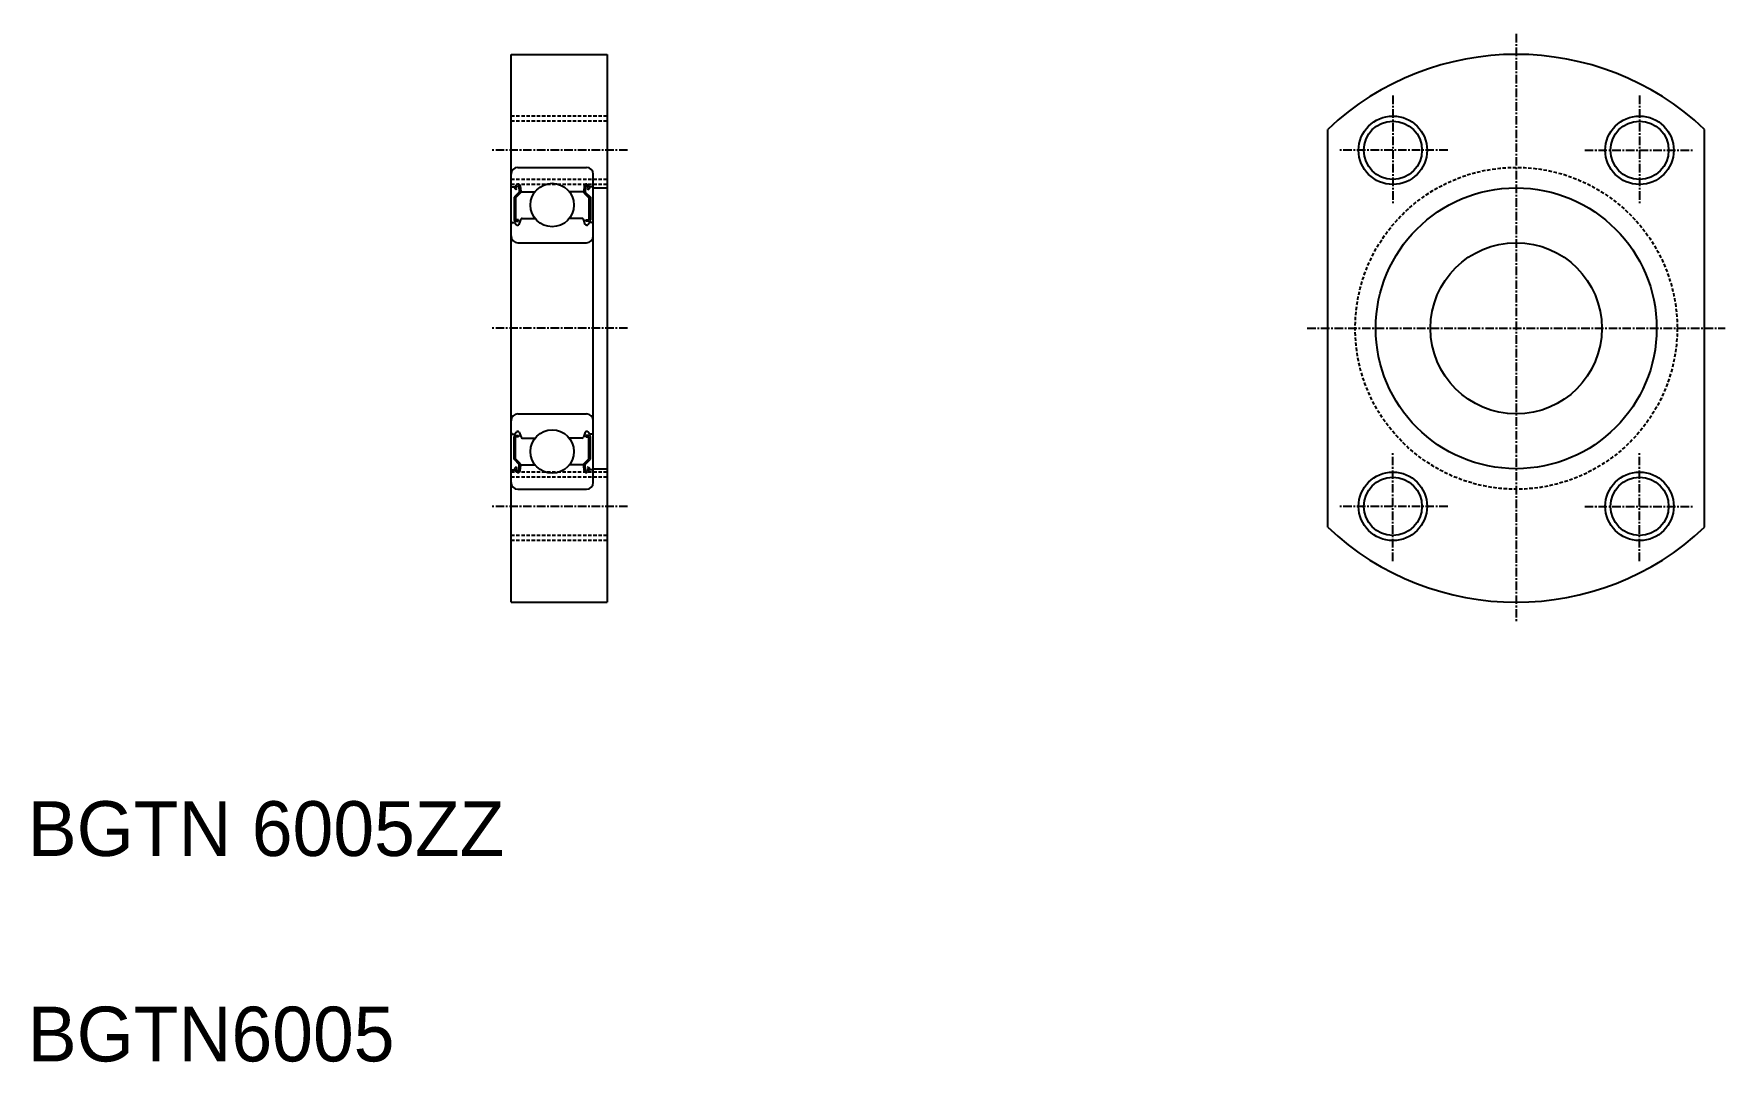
# Model space of a CAD drawing. Extents: x 125 to 372, y 92 to 242.
import ezdxf

# ---------------------------------------------------------------- set-up
doc = ezdxf.new("R2010")
doc.units = 0
doc.linetypes.add('CENTER', pattern=[2, 1.25, -0.25, 0.25, -0.25])
doc.linetypes.add('DASHED', pattern=[0.75, 0.5, -0.25])
doc.layers.get('0').update_dxf_attribs({"linetype": 'CONTINUOUS'})
doc.layers.add('CENTER', color=1, linetype='CENTER')

msp = doc.modelspace()

# ---------------------------------------------------------------- linework, layer by layer
at = {"color": 7, "linetype": 'CONTINUOUS'}
for p, q in [((195.08, 158.8), (195.08, 238.8)), ((195.08, 238.8), (209.08, 238.8)), ((209.08, 238.8), (209.08, 158.8)), ((314.27, 169.76), (314.27, 227.85)), ((369.27, 169.76), (369.27, 227.85)), ((196.08, 222.3), (206.08, 222.3)), ((195.64, 219.45), (195.89, 219.75)), ((206.52, 219.45), (206.27, 219.75)), ((207.08, 176.3), (207.08, 221.3)), ((195.18, 219.45), (195.64, 219.45)), ((196.26, 218.69), (195.51, 217.94)), ((195.51, 217.94), (195.51, 214.65)), ((195.82, 219.04), (195.66, 219.17)), ((196.46, 218.6), (195.71, 217.85)), ((195.71, 217.85), (195.71, 214.65)), ((195.79, 219.32), (196.04, 219.62)), ((195.94, 219.2), (195.79, 219.32)), ((195.82, 219.04), (195.94, 219.2)), ((196.22, 219.56), (196.26, 218.69)), ((196.42, 219.58), (196.48, 218.84)), ((196.46, 219.07), (196.46, 218.6)), ((196.58, 218.75), (198.57, 218.75)), ((205.58, 218.75), (203.58, 218.75)), ((205.74, 219.58), (205.68, 218.84)), ((205.7, 219.07), (205.7, 218.6)), ((205.7, 218.6), (206.45, 217.85)), ((205.94, 219.56), (205.9, 218.69)), ((205.9, 218.69), (206.65, 217.94)), ((206.37, 219.32), (206.12, 219.62)), ((206.21, 219.2), (206.37, 219.32)), ((206.34, 219.04), (206.21, 219.2)), ((206.34, 219.04), (206.49, 219.17)), ((206.45, 217.85), (206.45, 214.65)), ((206.98, 219.45), (206.52, 219.45)), ((206.65, 217.94), (206.65, 214.65)), ((207.08, 219.3), (209.08, 219.3)), ((196.72, 214.85), (198.57, 214.85)), ((205.44, 214.85), (203.58, 214.85)), ((195.28, 214.25), (195.58, 214.25)), ((195.58, 214.25), (195.85, 213.92)), ((196.16, 214.65), (195.71, 214.65)), ((195.71, 214.45), (196.16, 214.45)), ((196.01, 213.85), (196.07, 213.85)), ((196.16, 214.45), (196.16, 214.65)), ((196.26, 213.98), (196.53, 214.72)), ((205.9, 213.98), (205.63, 214.72)), ((206, 214.65), (206.45, 214.65)), ((206, 214.45), (206, 214.65)), ((206.45, 214.45), (206, 214.45)), ((206.15, 213.85), (206.08, 213.85)), ((206.58, 214.25), (206.3, 213.92)), ((206.88, 214.25), (206.58, 214.25)), ((196.08, 211.3), (206.08, 211.3)), ((196.08, 186.3), (206.08, 186.3)), ((195.28, 183.35), (195.58, 183.35)), ((195.51, 179.67), (195.51, 182.95)), ((195.58, 183.35), (195.85, 183.68)), ((195.71, 183.15), (196.16, 183.15)), ((196.16, 182.95), (195.71, 182.95)), ((195.71, 179.75), (195.71, 182.95)), ((196.01, 183.75), (196.07, 183.75)), ((196.16, 183.15), (196.16, 182.95)), ((196.26, 183.62), (196.53, 182.88)), ((196.72, 182.75), (198.57, 182.75)), ((205.44, 182.75), (203.58, 182.75)), ((205.9, 183.62), (205.63, 182.88)), ((206, 183.15), (206, 182.95)), ((206.45, 183.15), (206, 183.15)), ((206, 182.95), (206.45, 182.95)), ((206.15, 183.75), (206.08, 183.75)), ((206.58, 183.35), (206.3, 183.68)), ((206.45, 179.75), (206.45, 182.95)), ((206.88, 183.35), (206.58, 183.35)), ((206.65, 179.67), (206.65, 182.95)), ((195.18, 178.15), (195.64, 178.15)), ((196.26, 178.92), (195.51, 179.67)), ((195.64, 178.15), (195.89, 177.86)), ((195.82, 178.56), (195.66, 178.44)), ((196.46, 179), (195.71, 179.75)), ((195.94, 178.41), (195.79, 178.28)), ((195.79, 178.28), (196.04, 177.98)), ((195.82, 178.56), (195.94, 178.41)), ((196.22, 178.04), (196.26, 178.92)), ((196.42, 178.02), (196.48, 178.76)), ((196.46, 178.53), (196.46, 179)), ((196.58, 178.85), (198.57, 178.85)), ((205.58, 178.85), (203.58, 178.85)), ((205.74, 178.02), (205.68, 178.76)), ((205.7, 179), (206.45, 179.75)), ((205.7, 178.53), (205.7, 179)), ((205.9, 178.92), (206.65, 179.67)), ((205.94, 178.04), (205.9, 178.92)), ((206.37, 178.28), (206.12, 177.98)), ((206.34, 178.56), (206.21, 178.41)), ((206.21, 178.41), (206.37, 178.28)), ((206.52, 178.15), (206.27, 177.86)), ((206.34, 178.56), (206.49, 178.44)), ((206.98, 178.15), (206.52, 178.15)), ((207.08, 178.3), (209.08, 178.3)), ((196.08, 175.3), (206.08, 175.3)), ((195.08, 158.8), (209.08, 158.8))]:
    msp.add_line(p, q, dxfattribs=at)
at = {"color": 3, "linetype": 'DASHED'}
for p, q in [((209.08, 229.8), (195.08, 229.8)), ((209.08, 229.05), (195.08, 229.05)), ((209.08, 220.55), (195.08, 220.55)), ((209.08, 219.8), (195.08, 219.8)), ((209.08, 177.8), (195.08, 177.8)), ((209.08, 177.05), (195.08, 177.05)), ((209.08, 168.55), (195.08, 168.55)), ((209.08, 167.8), (195.08, 167.8))]:
    msp.add_line(p, q, dxfattribs=at)
at = {"color": 3, "linetype": 'CONTINUOUS'}
for centre in [(323.77, 224.8), (359.77, 224.8), (323.77, 172.8), (359.77, 172.8)]:
    msp.add_circle(centre, 5, dxfattribs=at)
at = {"color": 7, "linetype": 'CONTINUOUS'}
for centre, radius in [((323.77, 224.8), 4.25), ((359.77, 224.8), 4.25), ((201.08, 216.8), 3.17), ((341.77, 198.8), 20.5), ((341.77, 198.8), 12.5), ((201.08, 180.8), 3.17), ((323.77, 172.8), 4.25), ((359.77, 172.8), 4.25)]:
    msp.add_circle(centre, radius, dxfattribs=at)
at = {"color": 3, "linetype": 'DASHED'}
msp.add_circle((341.77, 198.8), 23.5, dxfattribs=at)
at = {"color": 7, "linetype": 'CONTINUOUS'}
for centre, radius, start, end in [((341.77, 198.8), 40, 46.5675, 133.4325), ((196.08, 221.3), 1, 90, 180), ((206.08, 221.3), 1, 360, 90), ((196.12, 219.56), 0.3, 4.9967, 140.0012), ((206.04, 219.56), 0.3, 39.9988, 175.0033), ((195.18, 219.55), 0.1, 180, 270), ((195.79, 219.32), 0.2, 140.0012, 230.0863), ((196.12, 219.56), 0.1, 2.8198, 140.0023), ((196.58, 218.85), 0.1, 184.9967, 270), ((205.58, 218.85), 0.1, 270, 355.0033), ((206.04, 219.56), 0.1, 39.9977, 177.1802), ((206.37, 219.32), 0.2, 309.9137, 39.9988), ((206.98, 219.55), 0.1, 270, 360), ((196.72, 214.65), 0.2, 90, 159.9921), ((205.44, 214.65), 0.2, 20.0079, 90), ((195.28, 214.05), 0.2, 90, 180), ((196.08, 212.3), 1, 180, 270), ((195.71, 214.65), 0.2, 180, 270), ((196.01, 214.05), 0.2, 219.9945, 270), ((196.07, 214.05), 0.2, 270, 339.9921), ((206.08, 214.05), 0.2, 200.0079, 270), ((206.08, 212.3), 1, 270, 360), ((206.15, 214.05), 0.2, 270, 320.0055), ((206.45, 214.65), 0.2, 270, 360), ((206.88, 214.05), 0.2, 360, 90), ((196.08, 185.3), 1, 90, 180), ((206.08, 185.3), 1, 0, 90), ((195.28, 183.55), 0.2, 180, 270), ((195.71, 182.95), 0.2, 90, 180), ((196.01, 183.55), 0.2, 90, 140.0055), ((196.07, 183.55), 0.2, 20.0079, 90), ((196.72, 182.95), 0.2, 200.0079, 270), ((205.44, 182.95), 0.2, 270, 339.9921), ((206.08, 183.55), 0.2, 90, 159.9921), ((206.15, 183.55), 0.2, 39.9945, 90), ((206.45, 182.95), 0.2, 0, 90), ((206.88, 183.55), 0.2, 270, 0), ((195.18, 178.05), 0.1, 90, 180), ((195.79, 178.28), 0.2, 129.9137, 219.9988), ((196.12, 178.05), 0.3, 219.9988, 355.0033), ((196.12, 178.05), 0.1, 219.9977, 357.1802), ((196.58, 178.75), 0.1, 90, 175.0033), ((205.58, 178.75), 0.1, 4.9967, 90), ((206.04, 178.05), 0.3, 184.9967, 320.0012), ((206.04, 178.05), 0.1, 182.8198, 320.0023), ((206.37, 178.28), 0.2, 320.0012, 50.0863), ((206.98, 178.05), 0.1, 0, 90), ((196.08, 176.3), 1, 180, 270), ((206.08, 176.3), 1, 270, 0), ((341.77, 198.8), 40, 226.5675, 313.4325)]:
    msp.add_arc(centre, radius, start, end, dxfattribs=at)
at = {"layer": 'CENTER', "color": 1, "linetype": 'CENTER'}
for p, q in [((341.77, 241.8), (341.77, 155.8)), ((323.77, 232.8), (323.77, 216.8)), ((359.77, 232.8), (359.77, 216.8)), ((212.08, 224.8), (192.08, 224.8)), ((331.77, 224.8), (315.77, 224.8)), ((351.77, 224.8), (367.77, 224.8)), ((212.08, 198.8), (192.08, 198.8)), ((311.27, 198.8), (372.27, 198.8)), ((323.77, 164.8), (323.77, 180.8)), ((359.77, 164.8), (359.77, 180.8)), ((212.08, 172.8), (192.08, 172.8)), ((331.77, 172.8), (315.77, 172.8)), ((351.77, 172.8), (367.77, 172.8))]:
    msp.add_line(p, q, dxfattribs=at)

# ---------------------------------------------------------------- texts
at = {"color": 7, "linetype": 'CONTINUOUS'}
for s, p in [('BGTN 6005ZZ', (124.55, 121.74)), ('BGTN6005', (124.55, 91.74))]:
    msp.add_text(s, height=8, dxfattribs=at).set_placement(p)

doc.saveas('drawing.dxf')
